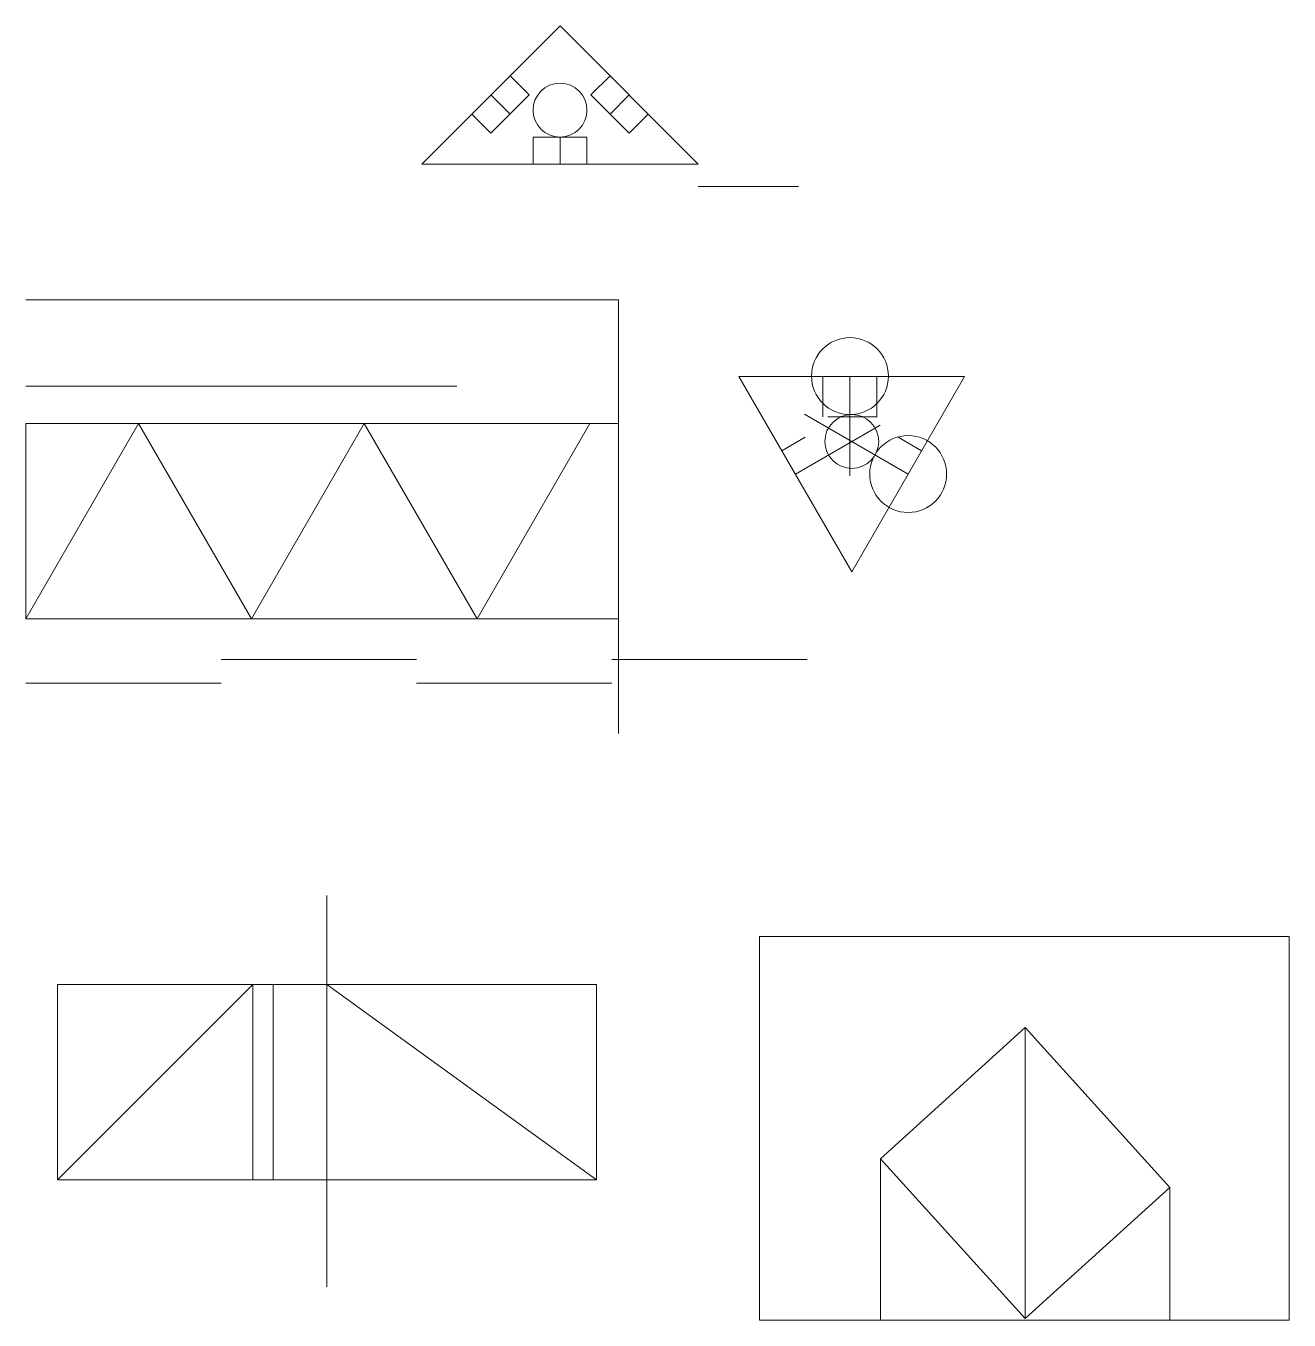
# Model space of a CAD drawing. Extents: x -465 to 2240, y 244 to 1462.
# Drawn here: x -464.83 to -453.11, y 1382.07 to 1394.08 of the extents above; entities that cross this region are included whole.
import ezdxf

# ---------------------------------------------------------------- set-up
doc = ezdxf.new("R2010")
doc.units = 0
doc.header["$MEASUREMENT"] = 0
doc.layers.get('0').update_dxf_attribs({"linetype": 'CONTINUOUS', "lineweight": 9})

msp = doc.modelspace()

# ---------------------------------------------------------------- linework, layer by layer
at = {"lineweight": 15}
for p, q in [((-459.87407, 1394.07929), (-461.1557, 1392.79766)), ((-461.1557, 1392.79766), (-459.87407, 1394.07929)), ((-459.87407, 1394.07929), (-458.59243, 1392.79766)), ((-460.3381, 1393.61525), (-460.16133, 1393.43848)), ((-459.41003, 1393.61525), (-459.5868, 1393.43848)), ((-460.51488, 1393.43848), (-460.3381, 1393.2617)), ((-460.51488, 1393.08492), (-460.16133, 1393.43848)), ((-459.5868, 1393.43848), (-459.23325, 1393.08492)), ((-459.23325, 1393.43848), (-459.41003, 1393.2617)), ((-460.69166, 1393.2617), (-460.51488, 1393.08492)), ((-459.05647, 1393.2617), (-459.23325, 1393.08492)), ((-460.12407, 1392.79766), (-460.12407, 1393.04766)), ((-460.12407, 1393.04766), (-459.62407, 1393.04766)), ((-459.87407, 1392.79766), (-459.87407, 1393.04766)), ((-459.62407, 1392.79766), (-459.62407, 1393.04766)), ((-458.59243, 1392.79766), (-461.1557, 1392.79766)), ((-458.59243, 1392.59085), (-457.66133, 1392.59085)), ((-464.83005, 1391.5383), (-459.33005, 1391.5383)), ((-459.33005, 1391.5383), (-459.33005, 1387.51435)), ((-456.12062, 1390.82859), (-458.21351, 1390.82859)), ((-458.21351, 1390.82859), (-457.16707, 1389.01609)), ((-457.43414, 1390.82859), (-457.43414, 1390.45359)), ((-457.18414, 1390.82859), (-457.18414, 1389.90573)), ((-457.16707, 1389.01609), (-456.12062, 1390.82859)), ((-456.93414, 1390.82859), (-456.93414, 1390.45359)), ((-464.83005, 1390.73882), (-460.83005, 1390.73882)), ((-456.64384, 1389.92234), (-457.6054, 1390.4775)), ((-456.93414, 1390.45359), (-457.3896, 1390.45359)), ((-464.83005, 1390.39227), (-464.83005, 1388.57977)), ((-464.83005, 1388.57977), (-464.83005, 1390.39227)), ((-464.83005, 1390.39227), (-463.01755, 1390.39227)), ((-463.78361, 1390.39227), (-464.83005, 1388.57977)), ((-462.73716, 1388.57977), (-463.78361, 1390.39227)), ((-461.69071, 1390.39227), (-462.73716, 1388.57977)), ((-460.64426, 1388.57977), (-461.69071, 1390.39227)), ((-459.59782, 1390.39227), (-461.69071, 1390.39227)), ((-461.69071, 1390.39227), (-460.64426, 1388.57977)), ((-460.64426, 1388.57977), (-459.59782, 1390.39227)), ((-460.64426, 1388.57977), (-459.59782, 1390.39227)), ((-457.69029, 1389.92234), (-456.90401, 1390.3763)), ((-457.81529, 1390.13885), (-457.59878, 1390.26385)), ((-456.51884, 1390.13885), (-456.73535, 1390.26385)), ((-461.20505, 1388.20305), (-463.01755, 1388.20305)), ((-457.58005, 1388.20305), (-459.39255, 1388.20305)), ((-463.01755, 1387.98294), (-464.83005, 1387.98294)), ((-459.39255, 1387.98294), (-461.20505, 1387.98294)), ((-462.03687, 1382.38428), (-462.03687, 1386.01406)), ((-464.53687, 1385.18746), (-464.53687, 1383.37496)), ((-464.53687, 1383.37496), (-462.72437, 1385.18746)), ((-462.72437, 1385.18746), (-462.72437, 1383.37496)), ((-459.53687, 1383.37496), (-462.03687, 1385.18746)), ((-455.55841, 1382.08811), (-455.55841, 1384.78721)), ((-456.90144, 1383.57008), (-456.90144, 1382.07446)), ((-464.53687, 1383.37496), (-460.53687, 1383.37496)), ((-454.21537, 1383.30524), (-454.21537, 1382.07446))]:
    msp.add_line(p, q, dxfattribs=at)
for points in [[(-464.83005, 1390.39227), (-459.33005, 1390.39227), (-459.33005, 1388.57977), (-464.83005, 1388.57977)], [(-458.02258, 1385.63211), (-453.10927, 1385.63211), (-453.10927, 1382.07446), (-458.02258, 1382.07446)], [(-464.53687, 1385.18746), (-459.53687, 1385.18746), (-459.53687, 1383.37496), (-464.53687, 1383.37496)], [(-462.53687, 1385.18746), (-459.53687, 1385.18746), (-459.53687, 1383.37496), (-462.53687, 1383.37496)], [(-455.55841, 1384.78721), (-454.21537, 1383.30524), (-455.55841, 1382.08811), (-456.90144, 1383.57008)]]:
    msp.add_lwpolyline(points, close=True, dxfattribs=at)
for centre, radius in [((-459.87407, 1393.29766), 0.25), ((-457.18414, 1390.83067), 0.35684), ((-457.16707, 1390.22442), 0.25), ((-456.64384, 1389.92234), 0.35684)]:
    msp.add_circle(centre, radius, dxfattribs=at)

doc.saveas('drawing.dxf')
